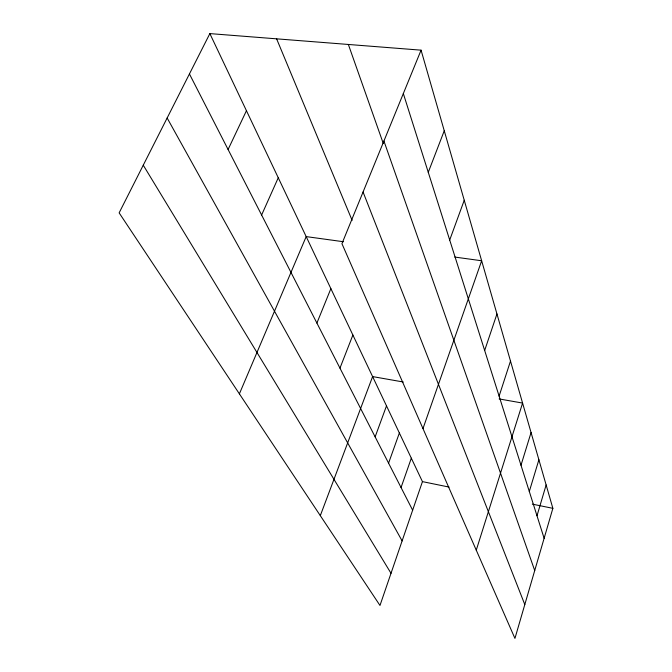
<?xml version="1.0" encoding="UTF-8"?>
<svg xmlns="http://www.w3.org/2000/svg" width="672" height="672" viewBox="0 0 672 672"><rect width="100%" height="100%" fill="white"/><g stroke="black" fill="none" stroke-linecap="round" stroke-linejoin="round"><path stroke-width="1.01" d="M421.075 50.165L552.863 508.334L514.937 638.4L341.939 243.676L421.075 50.165L209.857 33.6L119.137 212.856L379.982 605.455L422.444 481.622L209.857 33.6M536.995 515.777L546.134 484.949M529.301 491.492L538.894 459.757M520.993 465.234L531.065 432.55M476.263 550.166L522.581 403.074L499.145 398.933M499.111 396.119L510.502 361.057M484.663 350.482L496.952 313.95M422.982 428.593L481.648 260.761L454.784 257.065M401.05 487.528L411.323 458.178M388.576 463.151L399.37 432.995M375.136 436.884L386.501 405.871M449.702 240.03L464.243 200.248M320.309 515.642L372.607 376.589L403.276 381.998M428.266 172.309L444.259 130.763M339.965 368.138L352.884 335.017M316.898 323.072L330.876 288.649M239.392 393.851L306.18 236.603L343.459 241.735M261.618 215.023L278.267 177.761M228.085 149.495L246.448 110.712M422.444 481.622L449.056 487.074M532.342 504.134L552.863 508.334M143.262 165.186L391.012 573.292M167.143 117.995L402.116 540.91M189.437 73.954L412.65 510.199M276.612 38.833L352.128 220.357M363.065 192.016L524.798 604.573M348.356 44.461L383.284 143.497M383.922 141.019L534.719 570.545M403.334 93.551L544.127 538.306"/></g></svg>
